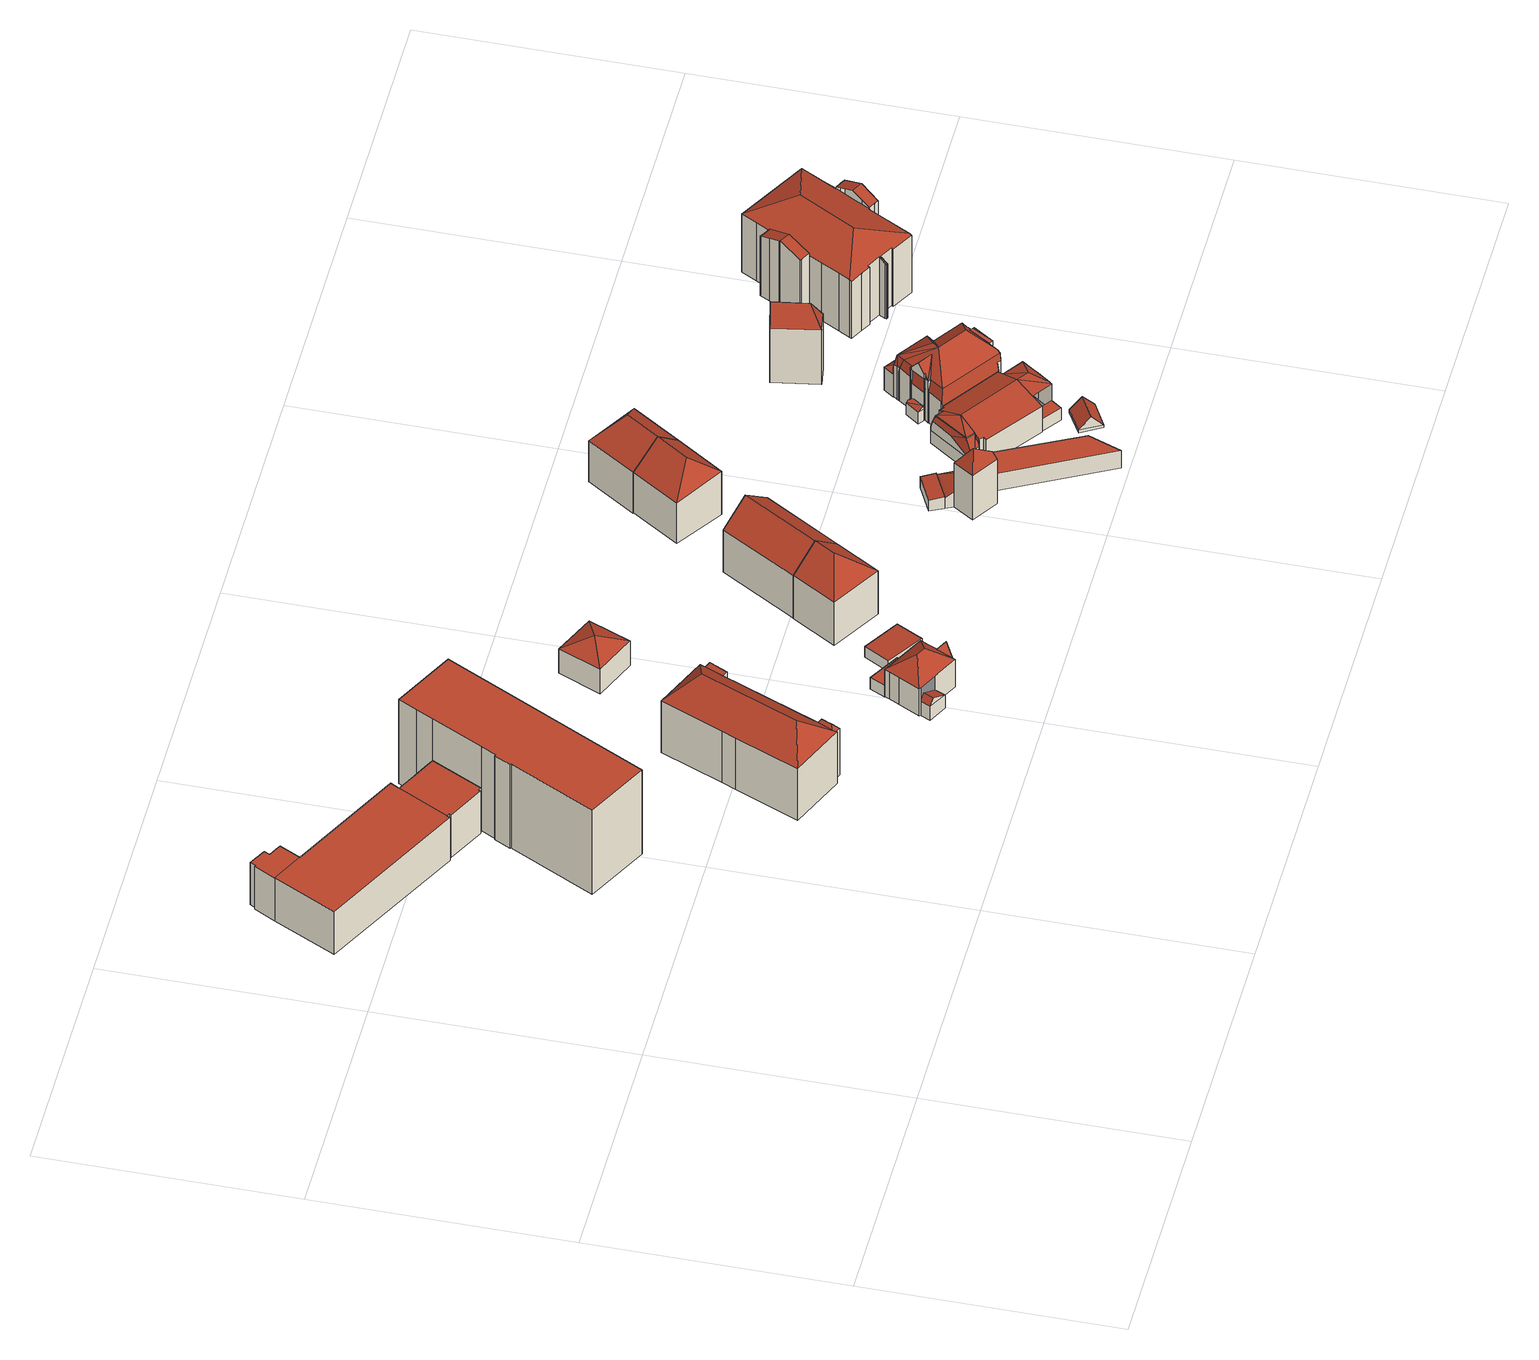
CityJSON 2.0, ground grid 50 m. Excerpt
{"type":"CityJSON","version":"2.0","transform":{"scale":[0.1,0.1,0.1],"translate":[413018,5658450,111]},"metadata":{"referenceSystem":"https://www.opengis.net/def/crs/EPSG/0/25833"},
"CityObjects":{
"building1":{"type":"Building","attributes":{"Gemeindeschluessel":14612000,"Geometrietyp2DReferenz":"3000","function":"31001_9998","roofType":"9999"},"children":["building1-1","building1-2","building1-3"]},
"building1-1":{"type":"BuildingPart","attributes":{"Dachtyp_tdc":"tdcPolyFlatRoof","Dachneigung":0,"QualitaetDacherkennung":60,"Geometrietyp2DReferenz":"3000","measuredHeight":10.3,"roofType":"1000"},"parents":["building1"],"geometry":[{"type":"MultiSurface","lod":"2","boundaries":[[[0,1,2,3]],[[1,4,5,2]],[[4,6,7,5]],[[6,8,9,7]],[[8,10,11,9]],[[10,12,13,11]],[[12,14,15,13]],[[14,16,17,15]],[[14,12,10,8,6,4,1,0,16]],[[17,3,2,5,7,9,11,13,15]]],"semantics":{"surfaces":[{"type":"WallSurface"},{"type":"RoofSurface"},{"type":"GroundSurface"}],"values":[0,0,0,0,0,0,0,0,1,2]}}]},
"building1-2":{"type":"BuildingPart","attributes":{"Dachtyp_tdc":"tdcPolyFlatRoof","Dachneigung":0,"QualitaetDacherkennung":72,"Geometrietyp2DReferenz":"3000","measuredHeight":10.35,"roofType":"1000"},"parents":["building1"],"geometry":[{"type":"MultiSurface","lod":"2","boundaries":[[[18,19,20,21,22]],[[19,23,24,20]],[[23,25,26,24]],[[25,27,0,3,26]],[[28,29,30,17,16]],[[29,31,32,30]],[[31,33,32]],[[29,28,27,25,23,19,18,31]],[[21,20,24,26,3,17,30,32]]],"semantics":{"surfaces":[{"type":"WallSurface"},{"type":"RoofSurface"},{"type":"GroundSurface"}],"values":[0,0,0,0,0,0,0,1,2]}}]},
"building1-3":{"type":"BuildingPart","attributes":{"Dachtyp_tdc":"tdcPolyFlatRoof","Dachneigung":0,"QualitaetDacherkennung":75,"Geometrietyp2DReferenz":"3000","measuredHeight":10.32,"roofType":"1000"},"parents":["building1"],"geometry":[{"type":"MultiSurface","lod":"2","boundaries":[[[33,34,35,32]],[[34,36,37,35]],[[36,38,39,37]],[[38,40,41,39]],[[40,42,43,41]],[[42,44,45,43]],[[44,46,47,45]],[[46,48,49,47]],[[48,50,51,49]],[[50,22,21,51]],[[22,50,48,46,44,42,40,38,36,34,33]],[[35,37,39,41,43,45,47,49,51,21,32]]],"semantics":{"surfaces":[{"type":"WallSurface"},{"type":"RoofSurface"},{"type":"GroundSurface"}],"values":[0,0,0,0,0,0,0,0,0,0,1,2]}}]},
"building2":{"type":"Building","attributes":{"Dachtyp_tdc":"tdcPolyFlatRoof","Gemeindeschluessel":14612000,"Dachneigung":0,"QualitaetDacherkennung":60,"Geometrietyp2DReferenz":"3000","measuredHeight":20.41,"function":"31001_9998","roofType":"1000"},"geometry":[{"type":"Solid","lod":"2","boundaries":[[[[52,53,41,43]],[[53,54,55,41]],[[54,56,57,55]],[[56,58,59,57]],[[58,60,61,59]],[[58,56,54,53,52,62,63,64,65,66,60]],[[61,67,68,69,70,71,43,41,55,57,59]],[[60,66,67,61]],[[66,65,68,67]],[[65,64,69,68]],[[64,63,70,69]],[[63,62,71,70]],[[62,52,43,71]]]],"semantics":{"surfaces":[{"type":"WallSurface"},{"type":"RoofSurface"},{"type":"GroundSurface"}],"values":[[0,0,0,0,0,1,2,0,0,0,0,0,0]]}}]},
"building3":{"type":"Building","attributes":{"Gemeindeschluessel":14612000,"Geometrietyp2DReferenz":"3000","function":"31001_9998","roofType":"9999"},"children":["building3-1","building3-2","building3-3"]},
"building3-1":{"type":"BuildingPart","attributes":{"Dachtyp_tdc":"tdcFreeFormRoof","Dachneigung":38.35,"QualitaetDacherkennung":54,"Geometrietyp2DReferenz":"3000","measuredHeight":17.19,"roofType":"5000"},"parents":["building3"],"geometry":[{"type":"MultiSurface","lod":"2","boundaries":[[[72,73,74,75]],[[73,76,74]],[[77,78,79]],[[77,80,81,78]],[[80,82,83,81]],[[82,84,85,83]],[[84,86,87,85]],[[86,88,89,87]],[[88,90,91,89]],[[90,92,93,94,91]],[[72,75,95]],[[90,88,96]],[[88,86,84,82,97,96]],[[82,80,97]],[[80,77,73,72,92,90,96,97]],[[74,78,81,83,85,87,89,91,94,75]]],"semantics":{"surfaces":[{"type":"WallSurface"},{"type":"RoofSurface"},{"type":"GroundSurface"}],"values":[0,0,0,0,0,0,0,0,0,0,0,1,1,1,1,2]}}]},
"building3-2":{"type":"BuildingPart","attributes":{"Dachtyp_tdc":"tdcFreeFormRoof","Dachneigung":47.74,"QualitaetDacherkennung":23,"Geometrietyp2DReferenz":"3000","measuredHeight":12.57,"roofType":"5000"},"parents":["building3"],"geometry":[{"type":"MultiSurface","lod":"2","boundaries":[[[76,98,99,74]],[[98,100,101,99]],[[100,79,78,101]],[[102,79,100]],[[103,102,100,98]],[[103,98,76]],[[102,103,76,79]],[[99,101,78,74]]],"semantics":{"surfaces":[{"type":"WallSurface"},{"type":"RoofSurface"},{"type":"GroundSurface"}],"values":[0,0,0,1,1,1,1,2]}}]},
"building3-3":{"type":"BuildingPart","attributes":{"Dachtyp_tdc":"tdcPolyFlatRoof","Dachneigung":4,"QualitaetDacherkennung":33,"Geometrietyp2DReferenz":"3000","measuredHeight":11.79,"roofType":"2100"},"parents":["building3"],"geometry":[{"type":"MultiSurface","lod":"2","boundaries":[[[93,104,105,94]],[[104,106,107,105]],[[106,95,75,107]],[[106,104,93,95]],[[94,105,107,75]]],"semantics":{"surfaces":[{"type":"WallSurface"},{"type":"RoofSurface"},{"type":"GroundSurface"}],"values":[0,0,0,1,2]}}]},
"building4":{"type":"Building","attributes":{"Gemeindeschluessel":14612000,"Geometrietyp2DReferenz":"3000","function":"31001_9998","roofType":"9999"},"children":["building4-1","building4-2","building4-3"]},
"building4-1":{"type":"BuildingPart","attributes":{"Dachtyp_tdc":"tdcGableRoof","Dachneigung":25.68,"QualitaetDacherkennung":14,"Geometrietyp2DReferenz":"3000","measuredHeight":4.75,"roofType":"3100"},"parents":["building4"],"geometry":[{"type":"MultiSurface","lod":"2","boundaries":[[[108,109,110,111]],[[109,112,113,110]],[[112,114,115,113]],[[112,116,117,114]],[[108,117,116,109]],[[116,112,109]],[[115,111,110,113]]],"semantics":{"surfaces":[{"type":"WallSurface"},{"type":"RoofSurface"},{"type":"GroundSurface"}],"values":[0,0,0,1,1,0,2]}}]},
"building4-2":{"type":"BuildingPart","attributes":{"Dachtyp_tdc":"tdcGableRoof","Dachneigung":68.49,"QualitaetDacherkennung":14,"Geometrietyp2DReferenz":"3000","measuredHeight":6.73,"roofType":"3100"},"parents":["building4"],"geometry":[{"type":"MultiSurface","lod":"2","boundaries":[[[118,119,120,121]],[[119,122,123,120]],[[122,124,125,123]],[[122,119,126]],[[119,118,127,128,126]],[[124,122,126,128,129]],[[121,120,123,125]]],"semantics":{"surfaces":[{"type":"WallSurface"},{"type":"RoofSurface"},{"type":"GroundSurface"}],"values":[0,0,0,0,1,1,2]}}]},
"building4-3":{"type":"BuildingPart","attributes":{"Dachtyp_tdc":"tdcHipRoof","Dachneigung":37.78,"QualitaetDacherkennung":68,"Geometrietyp2DReferenz":"3000","measuredHeight":9.68,"roofType":"3200"},"parents":["building4"],"geometry":[{"type":"MultiSurface","lod":"2","boundaries":[[[130,131,129,127,132,133,134]],[[135,136,137,138,139]],[[133,140,135,139,134]],[[138,141,142,130,134,139]],[[115,143,144,145,146,147,148,121,125,149,111]],[[141,115,114]],[[141,138,143,115]],[[138,137,144,143]],[[137,136,145,144]],[[136,135,146,145]],[[135,140,147,146]],[[140,133,148,147]],[[133,132,121,148]],[[132,118,121]],[[131,125,124]],[[131,130,149,125]],[[130,142,111,149]],[[142,108,111]]],"semantics":{"surfaces":[{"type":"RoofSurface"},{"type":"GroundSurface"},{"type":"WallSurface"}],"values":[0,0,0,0,1,2,2,2,2,2,2,2,2,2,2,2,2,2]}}]},
"building5":{"type":"Building","attributes":{"Dachtyp_tdc":"tdcPolyFlatRoof","Gemeindeschluessel":14612000,"Dachneigung":0,"QualitaetDacherkennung":45,"Geometrietyp2DReferenz":"3000","measuredHeight":2.79,"function":"31001_9998","roofType":"1000"},"geometry":[{"type":"Solid","lod":"2","boundaries":[[[[150,151,152,153]],[[151,154,155,152]],[[154,156,157,155]],[[156,150,153,157]],[[156,154,151,150]],[[153,152,155,157]]]],"semantics":{"surfaces":[{"type":"WallSurface"},{"type":"RoofSurface"},{"type":"GroundSurface"}],"values":[[0,0,0,0,1,2]]}}]},
"building6":{"type":"Building","attributes":{"Dachtyp_tdc":"tdcTentRoof","Gemeindeschluessel":14612000,"Dachneigung":26.99,"QualitaetDacherkennung":82,"Geometrietyp2DReferenz":"3000","measuredHeight":8.21,"function":"31001_9998","roofType":"3500"},"geometry":[{"type":"Solid","lod":"2","boundaries":[[[[158,159,160,161]],[[159,162,163,160]],[[162,164,165,163]],[[164,158,161,165]],[[159,158,166]],[[162,159,166]],[[164,162,166]],[[158,164,166]],[[161,160,163,165]]]],"semantics":{"surfaces":[{"type":"WallSurface"},{"type":"RoofSurface"},{"type":"GroundSurface"}],"values":[[0,0,0,0,1,1,1,1,2]]}}]},
"building7":{"type":"Building","attributes":{"Dachtyp_tdc":"tdcPolyFlatRoof","Gemeindeschluessel":14612000,"Dachneigung":2.95,"QualitaetDacherkennung":76,"Geometrietyp2DReferenz":"3000","measuredHeight":2.65,"function":"31001_9998","roofType":"2100"},"geometry":[{"type":"Solid","lod":"2","boundaries":[[[[167,168,169,170]],[[168,171,172,169]],[[171,173,174,172]],[[173,167,170,174]],[[173,171,168,167]],[[170,169,172,174]]]],"semantics":{"surfaces":[{"type":"WallSurface"},{"type":"RoofSurface"},{"type":"GroundSurface"}],"values":[[0,0,0,0,1,2]]}}]},
"building8":{"type":"Building","attributes":{"Dachtyp_tdc":"tdcHipAndGableRoof","Gemeindeschluessel":14612000,"Dachneigung":39.35,"QualitaetDacherkennung":72,"Geometrietyp2DReferenz":"3000","measuredHeight":15.05,"function":"31001_9998","roofType":"5000"},"geometry":[{"type":"Solid","lod":"2","boundaries":[[[[175,176,177,178]],[[176,179,180,177]],[[179,181,182,180]],[[181,175,178,182]],[[179,176,183]],[[175,181,184]],[[176,175,184,183]],[[181,179,183,184]],[[178,177,180,182]]]],"semantics":{"surfaces":[{"type":"WallSurface"},{"type":"RoofSurface"},{"type":"GroundSurface"}],"values":[[0,0,0,0,1,0,1,1,2]]}}]},
"building9":{"type":"Building","attributes":{"Dachtyp_tdc":"tdcGableRoof","Gemeindeschluessel":14612000,"Dachneigung":38.78,"QualitaetDacherkennung":82,"Geometrietyp2DReferenz":"3000","measuredHeight":14.92,"function":"31001_9998","roofType":"3100"},"geometry":[{"type":"Solid","lod":"2","boundaries":[[[[185,186,187,188]],[[186,175,189,187]],[[175,181,190,189]],[[186,185,191]],[[181,175,192]],[[185,181,192,191]],[[175,186,191,192]],[[190,188,187,189]],[[181,185,188,190]]]],"semantics":{"surfaces":[{"type":"WallSurface"},{"type":"RoofSurface"},{"type":"GroundSurface"}],"values":[[0,0,0,0,0,1,1,2,0]]}}]},
"building10":{"type":"Building","attributes":{"Dachtyp_tdc":"tdcHipAndGableRoof","Gemeindeschluessel":14612000,"Dachneigung":39.44,"QualitaetDacherkennung":69,"Geometrietyp2DReferenz":"3000","measuredHeight":14.66,"function":"31001_9998","roofType":"5000"},"geometry":[{"type":"Solid","lod":"2","boundaries":[[[[193,194,195,196]],[[194,197,198,195]],[[197,199,200,198]],[[199,193,196,200]],[[197,194,201]],[[193,199,202]],[[194,193,202,201]],[[199,197,201,202]],[[196,195,198,200]]]],"semantics":{"surfaces":[{"type":"WallSurface"},{"type":"RoofSurface"},{"type":"GroundSurface"}],"values":[[0,0,0,0,1,0,1,1,2]]}}]},
"building11":{"type":"Building","attributes":{"Dachtyp_tdc":"tdcPolyFlatRoof","Gemeindeschluessel":14612000,"Dachneigung":3.06,"QualitaetDacherkennung":72,"Geometrietyp2DReferenz":"3000","measuredHeight":2.83,"function":"31001_9998","roofType":"2100"},"geometry":[{"type":"Solid","lod":"2","boundaries":[[[[203,204,205,206]],[[204,207,208,205]],[[207,209,210,208]],[[209,203,206,210]],[[209,207,204,203]],[[206,205,208,210]]]],"semantics":{"surfaces":[{"type":"WallSurface"},{"type":"RoofSurface"},{"type":"GroundSurface"}],"values":[[0,0,0,0,1,2]]}}]},
"building12":{"type":"Building","attributes":{"Gemeindeschluessel":14612000,"Geometrietyp2DReferenz":"3000","function":"31001_9998","roofType":"9999"},"children":["building12-1","building12-2"]},
"building12-1":{"type":"BuildingPart","attributes":{"Dachtyp_tdc":"tdcFreeFormRoof","Dachneigung":68.19,"QualitaetDacherkennung":5,"Geometrietyp2DReferenz":"3000","measuredHeight":15.08,"roofType":"5000"},"parents":["building12"],"geometry":[{"type":"MultiSurface","lod":"2","boundaries":[[[211,212,213,214,215]],[[212,216,217,213]],[[216,218,219,220,217]],[[221,218,216]],[[222,221,216,212]],[[222,212,211]],[[221,222,211,218]],[[214,213,217,220,223]]],"semantics":{"surfaces":[{"type":"WallSurface"},{"type":"RoofSurface"},{"type":"GroundSurface"}],"values":[0,0,0,1,1,1,1,2]}}]},
"building12-2":{"type":"BuildingPart","attributes":{"Dachtyp_tdc":"tdcHipAndGableRoof","Dachneigung":34.31,"QualitaetDacherkennung":84,"Geometrietyp2DReferenz":"3000","measuredHeight":5.55,"roofType":"5000"},"parents":["building12"],"geometry":[{"type":"MultiSurface","lod":"2","boundaries":[[[219,224,208,220]],[[224,225,205,208]],[[225,226,227,205]],[[226,228,229,227]],[[228,230,231,229]],[[230,215,214,231]],[[226,225,232]],[[225,224,219,233,232]],[[233,215,230,228,226,232]],[[214,223,220,208,205,227,229,231]]],"semantics":{"surfaces":[{"type":"WallSurface"},{"type":"RoofSurface"},{"type":"GroundSurface"}],"values":[0,0,0,0,0,0,1,1,1,2]}}]},
"building13":{"type":"Building","attributes":{"Dachtyp_tdc":"tdcHipAndGableRoof","Gemeindeschluessel":14612000,"Dachneigung":39.47,"QualitaetDacherkennung":75,"Geometrietyp2DReferenz":"3000","measuredHeight":14.82,"function":"31001_9998","roofType":"5000"},"geometry":[{"type":"Solid","lod":"2","boundaries":[[[[199,234,235,236]],[[234,237,238,235]],[[237,193,239,238]],[[193,199,236,239]],[[237,234,240]],[[199,193,241]],[[234,199,241,240]],[[193,237,240,241]],[[236,235,238,239]]]],"semantics":{"surfaces":[{"type":"WallSurface"},{"type":"RoofSurface"},{"type":"GroundSurface"}],"values":[[0,0,0,0,1,0,1,1,2]]}}]},
"building14":{"type":"Building","attributes":{"Dachtyp_tdc":"tdcPolyFlatRoof","Gemeindeschluessel":14612000,"Dachneigung":0,"QualitaetDacherkennung":8,"Geometrietyp2DReferenz":"3000","measuredHeight":4.14,"function":"31001_9998","roofType":"1000"},"geometry":[{"type":"Solid","lod":"2","boundaries":[[[[242,243,244,245]],[[243,246,247,244]],[[246,248,249,247]],[[248,250,251,249]],[[250,242,245,251]],[[250,248,246,243,242]],[[245,244,247,249,251]]]],"semantics":{"surfaces":[{"type":"WallSurface"},{"type":"RoofSurface"},{"type":"GroundSurface"}],"values":[[0,0,0,0,0,1,2]]}}]},
"building15":{"type":"Building","attributes":{"Dachtyp_tdc":"tdcFreeFormRoof","Gemeindeschluessel":14612000,"Dachneigung":46.42,"QualitaetDacherkennung":8,"Geometrietyp2DReferenz":"3000","measuredHeight":3.2,"function":"31001_9998","roofType":"5000"},"geometry":[{"type":"Solid","lod":"2","boundaries":[[[[252,253,254,255]],[[253,256,257,254]],[[256,258,259,257]],[[258,252,255,259]],[[260,258,256]],[[261,260,256,253]],[[261,253,252]],[[260,261,252,258]],[[255,254,257,259]]]],"semantics":{"surfaces":[{"type":"WallSurface"},{"type":"RoofSurface"},{"type":"GroundSurface"}],"values":[[0,0,0,0,0,1,0,1,2]]}}]},
"building16":{"type":"Building","attributes":{"name":"Evangelische Christengemeinde Elim","Gemeindeschluessel":14612000,"QualitaetDacherkennung":100,"Geometrietyp2DReferenz":"3000","function":"31001_3041","roofType":"9999"},"children":["building16-1","building16-2","building16-3","building16-4","building16-5","building16-6","building16-7","building16-8","building16-9","building16-10","building16-11"]},
"building16-1":{"type":"BuildingPart","attributes":{"Dachtyp_tdc":"tdcHipAndGableRoof","Dachneigung":18.57,"QualitaetDacherkennung":100,"Geometrietyp2DReferenz":"3000","measuredHeight":7.55,"roofType":"5000"},"parents":["building16"],"geometry":[{"type":"MultiSurface","lod":"2","boundaries":[[[262,263,264,265]],[[263,266,267,264]],[[266,268,269,267]],[[268,270,271,272,269]],[[273,274,266,263,275]],[[263,262,276,275]],[[275,276,277]],[[278,273,275,277]],[[279,270,278,277]],[[266,274,268]],[[268,274,273,278,270]],[[265,264,267,269,272,280,281,282]]],"semantics":{"surfaces":[{"type":"WallSurface"},{"type":"RoofSurface"},{"type":"GroundSurface"}],"values":[0,0,0,0,1,1,1,1,1,0,0,2]}}]},
"building16-2":{"type":"BuildingPart","attributes":{"Dachtyp_tdc":"tdcPyramidRoof","Dachneigung":28.64,"QualitaetDacherkennung":100,"Geometrietyp2DReferenz":"3000","measuredHeight":8.37,"roofType":"3500"},"parents":["building16"],"geometry":[{"type":"Solid","lod":"2","boundaries":[[[[283,284,285,286]],[[284,287,288,285]],[[287,289,290,288]],[[289,283,286,290]],[[284,283,291]],[[287,284,291]],[[289,287,291]],[[283,289,291]],[[286,285,288,290]]]],"semantics":{"surfaces":[{"type":"WallSurface"},{"type":"RoofSurface"},{"type":"GroundSurface"}],"values":[[0,0,0,0,1,1,1,1,2]]}}]},
"building16-3":{"type":"BuildingPart","attributes":{"Dachtyp_tdc":"tdcGableRoof","Dachneigung":51.02,"QualitaetDacherkennung":100,"Geometrietyp2DReferenz":"3000","measuredHeight":13.07,"roofType":"3100"},"parents":["building16"],"geometry":[{"type":"MultiSurface","lod":"2","boundaries":[[[292,293,294,295]],[[293,296,297,298,299,294]],[[300,301,302,303,304,305,306]],[[301,307,308,302]],[[307,309,310,308]],[[309,311,312,310]],[[311,292,295,312]],[[313,314,315,316,317]],[[315,292,311,316]],[[309,317,316]],[[307,318,319,317,309]],[[296,313,317,319,300]],[[300,319,318,301]],[[301,318,307]],[[293,314,313,296]],[[292,315,314,293]],[[309,316,311]],[[295,294,299,303,302,308,310,312]]],"semantics":{"surfaces":[{"type":"WallSurface"},{"type":"RoofSurface"},{"type":"GroundSurface"}],"values":[0,0,0,0,0,0,0,1,1,1,1,0,0,0,0,0,0,2]}}]},
"building16-4":{"type":"BuildingPart","attributes":{"Dachtyp_tdc":"tdcCutHipRoof","Dachneigung":85.64,"QualitaetDacherkennung":100,"Geometrietyp2DReferenz":"3000","measuredHeight":7.05,"roofType":"9999"},"parents":["building16"],"geometry":[{"type":"MultiSurface","lod":"2","boundaries":[[[320,321,322,323,324]],[[321,325,326,322]],[[325,327,328,329,326]],[[330,331,283,284]],[[331,332,283]],[[333,334,284,287]],[[334,335,330,284]],[[336,337,287,289]],[[337,338,333,287]],[[339,336,289,283]],[[283,332,320,327,339]],[[287,283,289]],[[283,287,284]],[[321,335,334,333,338,325]],[[325,338,337,336,339,327]],[[320,332,331,330,335,321]],[[323,322,326,329]]],"semantics":{"surfaces":[{"type":"WallSurface"},{"type":"RoofSurface"},{"type":"GroundSurface"}],"values":[0,0,0,1,1,1,1,1,1,1,1,1,1,0,0,0,2]}}]},
"building16-5":{"type":"BuildingPart","attributes":{"Dachtyp_tdc":"tdcLeanToRoof","Dachneigung":0,"QualitaetDacherkennung":100,"Geometrietyp2DReferenz":"3000","measuredHeight":2.89,"roofType":"2100"},"parents":["building16"],"geometry":[{"type":"MultiSurface","lod":"2","boundaries":[[[271,340,341,342,272]],[[340,343,344,341]],[[343,345,280,346,344]],[[343,340,271,345]],[[346,342,341,344]]],"semantics":{"surfaces":[{"type":"WallSurface"},{"type":"RoofSurface"},{"type":"GroundSurface"}],"values":[0,0,0,1,2]}}]},
"building16-6":{"type":"BuildingPart","attributes":{"Dachtyp_tdc":"tdcGambrelHipRoof","Dachneigung":39.37,"QualitaetDacherkennung":100,"Geometrietyp2DReferenz":"3000","measuredHeight":14.3,"roofType":"9999"},"parents":["building16"],"geometry":[{"type":"MultiSurface","lod":"2","boundaries":[[[347,348,349,350]],[[348,351,352,349]],[[351,353,354,355,356,352]],[[357,358,359,360,361,362]],[[358,363,364,359]],[[363,365,294,364]],[[365,366,299,294]],[[366,367,303,299]],[[367,368,302,303]],[[368,369,370,302]],[[369,371,372,370]],[[371,373,374,372]],[[375,376,377,378]],[[376,379,380,377]],[[379,381,382,380]],[[381,383,384,382]],[[383,385,386,384]],[[385,387,388,386]],[[387,389,390,388]],[[389,391,392,390]],[[391,393,394,392]],[[393,395,396,394]],[[395,397,398,396]],[[397,399,400,398]],[[399,401,402,400]],[[401,347,350,402]],[[358,357,353,351,348,347,403]],[[369,368,367,366,365,363,358,403,404]],[[381,379,376,375,373,371,369,404]],[[397,395,393,391,389,387]],[[347,401,405,406,403]],[[404,403,406]],[[383,381,404,406,405]],[[387,385,383,405,401,399,397]],[[350,349,352,356,360,359,364,294,299,303,302,370,372,374,378,377,380,382,384,386,388,390,392,394,396,398,400,402]]],"semantics":{"surfaces":[{"type":"WallSurface"},{"type":"RoofSurface"},{"type":"GroundSurface"}],"values":[0,0,0,0,0,0,0,0,0,0,0,0,0,0,0,0,0,0,0,0,0,0,0,0,0,0,1,1,1,1,1,1,1,1,2]}}]},
"building16-7":{"type":"BuildingPart","attributes":{"Dachtyp_tdc":"tdcHipRoof","Dachneigung":26.58,"QualitaetDacherkennung":100,"Geometrietyp2DReferenz":"3000","measuredHeight":6.75,"roofType":"3200"},"parents":["building16"],"geometry":[{"type":"MultiSurface","lod":"2","boundaries":[[[407,408,409,410,411]],[[408,412,413,409]],[[412,414,415,416,413]],[[417,418,419]],[[420,421,422,423]],[[418,424,420,423,419]],[[408,421,420,424,412]],[[412,424,418,417,414]],[[407,422,421,408]],[[410,409,413,416]]],"semantics":{"surfaces":[{"type":"WallSurface"},{"type":"RoofSurface"},{"type":"GroundSurface"}],"values":[0,0,0,1,1,1,0,0,0,2]}}]},
"building16-8":{"type":"BuildingPart","attributes":{"Dachtyp_tdc":"tdcHipAndGableRoof","Dachneigung":18.3,"QualitaetDacherkennung":100,"Geometrietyp2DReferenz":"3000","measuredHeight":8.33,"roofType":"5000"},"parents":["building16"],"geometry":[{"type":"MultiSurface","lod":"2","boundaries":[[[425,354,355,426]],[[354,427,428,355]],[[427,262,265,429,428]],[[430,431,432,433]],[[431,434,435,432]],[[434,436,437,435]],[[436,438,320,324,437]],[[439,440,328,327]],[[440,441,442,328]],[[441,362,361,442]],[[440,439,438,436,291]],[[436,434,431,430,277,291]],[[277,276,262,427,354,425,362,441,440,291]],[[426,355,428,429,443,444,433,432,435,437,324,328,442,361]]],"semantics":{"surfaces":[{"type":"WallSurface"},{"type":"RoofSurface"},{"type":"GroundSurface"}],"values":[0,0,0,0,0,0,0,0,0,0,1,1,1,2]}}]},
"building16-9":{"type":"BuildingPart","attributes":{"Dachtyp_tdc":"tdcHipRoof","Dachneigung":26.57,"QualitaetDacherkennung":100,"Geometrietyp2DReferenz":"3000","measuredHeight":3.51,"roofType":"3200"},"parents":["building16"],"geometry":[{"type":"MultiSurface","lod":"2","boundaries":[[[298,445,446,299]],[[445,447,448,446]],[[447,304,303,448]],[[306,449,450]],[[451,297,452]],[[449,453,452,450]],[[453,447,445,451,452]],[[305,306,450,452]],[[447,453,449,306,305,304]],[[298,297,451,445]],[[299,446,448,303]]],"semantics":{"surfaces":[{"type":"WallSurface"},{"type":"RoofSurface"},{"type":"GroundSurface"}],"values":[0,0,0,1,1,1,1,1,0,0,2]}}]},
"building16-10":{"type":"BuildingPart","attributes":{"Dachtyp_tdc":"tdcGambrelHipGambrelRoof","Dachneigung":37.73,"QualitaetDacherkennung":100,"Geometrietyp2DReferenz":"3000","measuredHeight":14.36,"roofType":"9999"},"parents":["building16"],"geometry":[{"type":"MultiSurface","lod":"2","boundaries":[[[369,454,455,370]],[[454,456,457,455]],[[456,458,422,407,411,457]],[[459,460,461,415,414,417]],[[460,462,463,461]],[[462,464,465,463]],[[464,466,467,465]],[[466,468,469,467]],[[468,470,375,378,469]],[[373,471,472,374]],[[471,406,473,472]],[[406,404,474,473]],[[404,369,370,474]],[[456,454,475]],[[454,369,404,475]],[[462,460,475,476]],[[460,459,458,456,475]],[[464,462,476]],[[470,468,373]],[[468,466,464,476,471,373]],[[475,406,477]],[[406,475,404]],[[476,475,477]],[[477,471,476]],[[471,477,406]],[[370,455,457,411,415,461,463,465,467,469,378,374,472,473,474]]],"semantics":{"surfaces":[{"type":"WallSurface"},{"type":"RoofSurface"},{"type":"GroundSurface"}],"values":[0,0,0,0,0,0,0,0,0,0,0,0,0,1,1,1,1,1,1,1,1,1,1,1,1,2]}}]},
"building16-11":{"type":"BuildingPart","attributes":{"Dachtyp_tdc":"tdcHipAndGableRoof","Dachneigung":50.98,"QualitaetDacherkennung":100,"Geometrietyp2DReferenz":"3000","measuredHeight":6.28,"roofType":"5000"},"parents":["building16"],"geometry":[{"type":"Solid","lod":"2","boundaries":[[[[478,479,480,481]],[[479,482,483,480]],[[482,484,485,483]],[[484,478,481,485]],[[482,479,486]],[[478,484,487]],[[479,478,487,486]],[[484,482,486,487]],[[481,480,483,485]]]],"semantics":{"surfaces":[{"type":"WallSurface"},{"type":"RoofSurface"},{"type":"GroundSurface"}],"values":[[0,0,0,0,1,0,1,1,2]]}}]},
"building17":{"type":"Building","attributes":{"Dachtyp_tdc":"tdcFreeFormRoof","Gemeindeschluessel":14612000,"Dachneigung":65.42,"QualitaetDacherkennung":9,"Geometrietyp2DReferenz":"3000","measuredHeight":17.73,"function":"31001_9998","roofType":"5000"},"geometry":[{"type":"Solid","lod":"2","boundaries":[[[[488,489,490,491]],[[489,492,493,490]],[[492,494,495,493]],[[494,488,491,495]],[[496,497,494,492]],[[496,492,489]],[[497,496,489,488]],[[497,488,494]],[[491,490,493,495]]]],"semantics":{"surfaces":[{"type":"WallSurface"},{"type":"RoofSurface"},{"type":"GroundSurface"}],"values":[[0,0,0,0,1,0,1,1,2]]}}]},
"building18":{"type":"Building","attributes":{"Gemeindeschluessel":14612000,"Geometrietyp2DReferenz":"3000","function":"31001_9998","roofType":"9999"},"children":["building18-1","building18-2","building18-3"]},
"building18-1":{"type":"BuildingPart","attributes":{"Dachtyp_tdc":"tdcGableRoof","Dachneigung":22.27,"QualitaetDacherkennung":51,"Geometrietyp2DReferenz":"3000","measuredHeight":16.07,"roofType":"3100"},"parents":["building18"],"geometry":[{"type":"MultiSurface","lod":"2","boundaries":[[[498,499,500,501]],[[499,502,503,500]],[[502,504,505,503]],[[504,506,507,505]],[[506,508,509,510,507]],[[511,512,513]],[[511,498,501,512]],[[514,508,506,504,502]],[[502,499,498,511,514]],[[501,500,503,505,507,510,515,512]]],"semantics":{"surfaces":[{"type":"WallSurface"},{"type":"RoofSurface"},{"type":"GroundSurface"}],"values":[0,0,0,0,0,0,0,1,1,2]}}]},
"building18-2":{"type":"BuildingPart","attributes":{"Dachtyp_tdc":"tdcGableRoof","Dachneigung":19.17,"QualitaetDacherkennung":73,"Geometrietyp2DReferenz":"3000","measuredHeight":16.07,"roofType":"3100"},"parents":["building18"],"geometry":[{"type":"MultiSurface","lod":"2","boundaries":[[[516,517,518,519]],[[517,520,521,522,518]],[[523,524,525,526,527]],[[524,528,529,525]],[[528,530,531,529]],[[530,532,533,531]],[[532,534,535,533]],[[534,516,519,535]],[[530,528,524,523,536]],[[536,520,517,516,534,532,530]],[[519,518,522,537,526,525,529,531,533,535]]],"semantics":{"surfaces":[{"type":"WallSurface"},{"type":"RoofSurface"},{"type":"GroundSurface"}],"values":[0,0,0,0,0,0,0,0,1,1,2]}}]},
"building18-3":{"type":"BuildingPart","attributes":{"Dachtyp_tdc":"tdcHipRoof","Dachneigung":21.42,"QualitaetDacherkennung":71,"Geometrietyp2DReferenz":"3000","measuredHeight":17.14,"roofType":"3200"},"parents":["building18"],"geometry":[{"type":"MultiSurface","lod":"2","boundaries":[[[509,538,539,510]],[[538,540,541,539]],[[540,542,543,541]],[[542,544,545,543]],[[544,546,547,545]],[[546,548,549,547]],[[548,550,551,549]],[[550,552,553,551]],[[552,554,555,553]],[[554,556,557,555]],[[556,558,559,557]],[[558,560,561,559]],[[560,562,563,561]],[[562,564,565,563]],[[564,566,567,565]],[[566,568,569,567]],[[568,570,571,569]],[[570,572,573,571]],[[572,574,575,573]],[[574,527,526,575]],[[521,576,577,522]],[[576,578,579,577]],[[578,580,581,579]],[[580,582,583,581]],[[582,513,512,583]],[[580,578,584]],[[570,568,566,564,562,560,558,556,554,552,550,548,546,544,542,585]],[[578,576,521,586,527,574,572,570,585,584]],[[542,540,538,509,587,513,582,580,584,585]],[[515,510,539,541,543,545,547,549,551,553,555,557,559,561,563,565,567,569,571,573,575,526,537,522,577,579,581,583,512]]],"semantics":{"surfaces":[{"type":"WallSurface"},{"type":"RoofSurface"},{"type":"GroundSurface"}],"values":[0,0,0,0,0,0,0,0,0,0,0,0,0,0,0,0,0,0,0,0,0,0,0,0,0,1,1,1,1,2]}}]}
},
"vertices":[
[69,1186,233],[91,1228,233],[91,1228,130],[69,1186,130],[94,1227,233],[94,1227,130],[100,1238,233],[100,1238,130],[133,1220,233],[133,1220,130],[128,1209,233],[128,1209,130],[150,1198,233],[150,1198,130],[153,1196,233],[153,1196,130],[132,1154,233],[132,1154,130],
[295,924,234],[295,925,234],[295,925,130],[295,924,130],[295,924,233],[292,918,234],[292,918,130],[7,1063,234],[7,1063,130],[69,1186,234],[132,1154,234],[355,1041,234],[355,1041,130],[346,1024,234],[346,1024,130],[346,1024,233],
[357,1019,233],[357,1019,130],[384,1005,233],[384,1005,130],[412,991,233],[412,991,130],[430,982,233],[430,982,130],[380,882,233],[380,882,130],[374,885,233],[374,885,130],[372,881,233],[372,881,130],[299,918,233],[299,918,130],[301,922,233],[301,922,130],
[380,882,334],[430,982,334],[447,1015,334],[447,1015,130],[466,1052,334],[466,1052,130],[588,990,334],[588,990,130],[385,590,334],[385,590,130],[364,852,334],[362,853,334],[346,821,334],[348,820,334],[262,652,334],[262,652,130],[348,820,130],[346,821,130],[362,853,130],[364,852,130],
[769,536,227],[689,345,227],[689,345,102],[769,536,102],[689,345,216],[673,309,227],[673,309,102],[673,309,216],[670,300,227],[670,300,102],[561,347,227],[561,347,102],[614,472,227],[614,472,102],[626,500,227],[626,500,102],[678,623,227],[678,623,102],[787,577,227],[787,577,102],[784,571,227],[784,571,220],[784,571,102],[769,536,217],[714,557,274],[634,367,274],
[708,337,216],[708,337,102],[692,301,216],[692,301,102],[687,314,228],[695,334,228],
[803,563,220],[803,563,102],[788,528,217],[788,528,102],
[914,178,133],[905,158,133],[905,158,101],[914,178,101],[868,177,135],[868,177,101],[877,196,135],[877,196,101],[876,173,149],[885,192,149],
[990,208,118],[1012,197,118],[1012,197,101],[990,208,101],[993,161,128],[993,161,101],[972,172,128],[972,172,101],[1003,179,169],[982,191,167],[981,190,169],[981,189,167],
[963,153,167],[972,172,167],[990,208,167],[998,224,167],[947,205,198],[910,269,167],[906,259,167],[896,240,167],[875,198,167],[929,214,198],[972,237,167],[877,196,167],[914,178,167],[875,198,101],[896,240,101],[906,259,101],[910,269,101],[972,237,101],[998,224,101],[963,153,101],
[972,237,128],[910,269,128],[910,269,100],[972,237,100],[924,299,128],[924,299,100],[986,264,128],[986,264,100],
[889,803,192],[854,720,192],[854,720,133],[889,803,133],[770,755,192],[770,755,133],[806,839,192],[806,839,133],[830,779,215],
[1011,329,118],[1085,287,114],[1085,287,92],[1011,329,92],[1058,235,114],[1058,235,92],[984,280,118],[984,280,92],
[1184,419,191],[1133,333,190],[1133,333,85],[1184,419,85],[1036,390,189],[1036,390,85],[1088,477,189],[1088,477,85],[1113,408,236],[1137,448,236],
[1176,625,189],[1273,567,191],[1273,567,86],[1176,625,86],[1184,419,86],[1088,477,86],[1225,596,235],[1137,448,235],
[1394,757,180],[1332,664,180],[1332,664,76],[1394,757,76],[1240,724,173],[1240,724,76],[1301,818,173],[1301,818,76],[1310,722,222],[1351,785,222],
[1539,350,45],[1552,324,47],[1552,324,19],[1539,350,19],[1495,295,47],[1495,295,19],[1482,321,45],[1482,321,19],
[1537,214,126],[1529,207,126],[1529,207,19],[1537,214,19],[1537,214,42],[1477,240,126],[1477,240,19],[1503,280,126],[1503,280,55],[1503,280,19],[1501,245,170],[1528,216,144],[1516,254,19],
[1495,295,44],[1552,324,44],[1592,246,45],[1592,246,19],[1576,237,45],[1576,237,19],[1548,223,45],[1548,223,19],[1538,265,75],[1516,254,75],
[1364,913,173],[1364,913,74],[1301,818,74],[1456,852,180],[1456,852,74],[1394,757,74],[1394,849,222],[1352,785,222],
[1529,207,92],[1548,223,92],[1548,223,50],[1529,207,50],[1576,237,92],[1576,237,50],[1661,72,92],[1661,72,50],[1636,6,92],[1636,6,50],
[1734,61,54],[1711,101,54],[1711,101,47],[1734,61,47],[1759,129,54],[1759,129,47],[1783,88,54],[1783,88,47],[1771,108,79],[1723,81,79],
[1790,253,90],[1824,229,90],[1824,229,27],[1790,253,27],[1808,206,90],[1808,206,27],[1800,195,90],[1800,195,27],[1779,166,90],[1779,166,50],[1779,166,27],[1782,170,91],[1800,195,91],[1786,209,103],[1785,256,90],[1763,225,103],[1780,168,90],[1741,192,90],[1741,192,27],[1763,225,27],[1785,256,27],
[1624,270,90],[1608,282,90],[1608,282,19],[1624,270,19],[1653,348,90],[1653,348,19],[1668,337,90],[1668,337,19],[1651,302,103],
[1705,374,120],[1711,381,120],[1711,381,19],[1705,374,19],[1709,382,120],[1709,382,53],[1709,382,47],[1709,382,19],[1728,410,120],[1730,409,120],[1730,409,19],[1728,410,19],[1728,410,47],[1728,410,48],[1728,410,51],[1733,413,120],[1733,413,19],[1737,410,120],[1737,410,19],[1710,371,120],[1710,371,19],[1709,382,132],[1711,381,132],[1706,375,121],[1743,376,150],[1717,394,150],[1730,409,127],[1728,410,127],
[1614,260,50],[1596,273,50],[1596,273,19],[1614,260,19],[1614,260,20],[1655,358,50],[1655,358,19],[1672,346,50],[1672,346,20],[1672,346,19],[1598,272,68],[1605,266,68],[1615,260,68],[1652,353,77],[1623,313,75],[1596,273,51],[1672,346,59],[1668,348,60],[1655,358,59],[1672,346,51],
[1764,145,50],[1764,145,21],[1779,166,21],[1727,172,50],[1727,172,21],[1741,192,50],[1741,192,21],
[1805,266,120],[1803,264,104],[1803,264,19],[1805,266,19],[1796,269,105],[1796,269,19],[1794,266,87],[1794,266,85],[1794,266,20],[1794,266,19],[1683,342,87],[1684,343,93],[1684,343,19],[1683,342,19],[1683,342,20],[1683,342,85],[1686,346,93],[1686,346,19],[1711,381,95],[1709,382,87],[1728,410,87],[1730,409,97],[1749,436,99],[1749,436,19],[1750,438,87],[1750,438,19],[1820,390,87],[1820,390,19],[1821,392,73],[1870,358,76],[1870,358,19],[1821,392,19],[1869,356,87],[1869,356,19],[1865,351,120],[1865,351,19],[1863,348,123],[1863,348,19],[1855,338,123],[1855,338,19],[1858,336,120],[1858,336,19],[1864,332,87],[1864,332,19],[1879,322,10],[1879,322,19],[1859,294,11],[1859,294,19],[1845,304,87],[1845,304,19],[1839,309,120],[1839,309,19],[1836,311,123],[1836,311,19],[1808,271,124],[1808,271,19],[1692,344,120],[1750,429,120],[1807,328,162],[1752,365,162],
[1758,450,73],[1772,469,73],[1772,469,18],[1758,450,18],[1758,450,19],[1837,423,73],[1837,423,18],[1824,405,73],[1824,405,19],[1824,405,18],[1824,405,76],[1836,421,76],[1806,417,86],[1773,468,74],[1772,469,74],[1758,450,74],[1777,437,86],[1837,423,75],
[1792,267,85],[1792,267,20],[1786,256,89],[1786,256,20],[1790,253,20],[1727,171,82],[1619,248,82],[1619,248,20],[1727,171,20],[1623,254,84],[1623,254,20],[1615,260,85],[1615,260,20],[1614,260,81],[1672,346,85],[1672,346,86],[1681,339,86],[1681,339,20],[1785,256,20],[1763,225,20],
[1698,390,47],[1698,390,19],[1717,417,47],[1717,417,19],[1722,414,51],[1725,405,54],[1706,384,53],[1711,385,54],[1718,416,48],
[1752,441,99],[1752,441,19],[1758,449,96],[1758,449,19],[1758,450,87],[1824,405,87],[1824,404,89],[1824,404,19],[1823,402,111],[1823,402,19],[1820,398,110],[1820,398,19],[1818,395,107],[1818,395,19],[1820,393,96],[1820,393,19],[1821,392,87],[1809,389,120],[1809,389,19],[1752,365,19],[1750,429,19],[1760,443,120],[1820,402,120],[1760,377,162],
[1854,330,120],[1860,326,120],[1860,326,87],[1854,330,87],[1833,286,120],[1833,286,87],[1826,290,120],[1826,290,87],[1826,320,150],[1821,325,150],
[1764,581,147],[1748,672,147],[1748,672,15],[1764,581,15],[1789,679,147],[1789,679,15],[1805,588,147],[1805,588,15],[1769,676,192],[1781,605,192],
[2125,630,165],[2134,625,165],[2134,625,21],[2125,630,21],[2115,590,182],[2115,590,21],[2095,555,165],[2095,555,21],[2087,559,165],[2087,559,21],[2075,566,165],[2075,566,161],[2075,566,21],[2113,636,165],[2113,636,21],[2113,636,161],[2094,601,182],[2094,601,21],
[1959,738,165],[1967,733,165],[1967,733,21],[1959,738,21],[1980,726,165],[1980,726,161],[1980,726,21],[1934,643,165],[1916,653,165],[1916,653,21],[1934,643,21],[1934,643,161],[1913,655,165],[1913,655,21],[1936,697,182],[1936,697,21],[1938,699,180],[1938,699,21],[1948,719,173],[1948,719,21],[1957,685,182],[1957,685,21],
[2074,566,161],[2074,566,21],[2060,540,161],[2060,540,21],[2029,482,161],[2029,482,21],[2027,478,159],[2027,478,21],[1984,502,159],[1984,502,21],[1986,505,161],[1986,505,21],[1960,519,161],[1960,519,21],[1953,507,154],[1953,507,21],[1952,505,152],[1952,505,21],[1949,506,152],[1949,506,21],[1950,509,154],[1950,509,21],[1957,521,161],[1957,521,21],[1931,535,161],[1931,535,21],[1929,532,159],[1929,532,21],[1911,542,159],[1911,542,21],[1886,555,159],[1886,555,21],[1888,559,161],[1888,559,21],[1900,581,161],[1900,581,21],[1920,617,161],[1920,617,21],[1994,753,161],[1994,753,21],[2011,784,161],[2011,784,21],[2151,707,161],[2151,707,21],[2127,663,161],[2127,663,21],[2050,687,192],[1989,575,192],[1957,685,161],[2094,601,161]
]}
